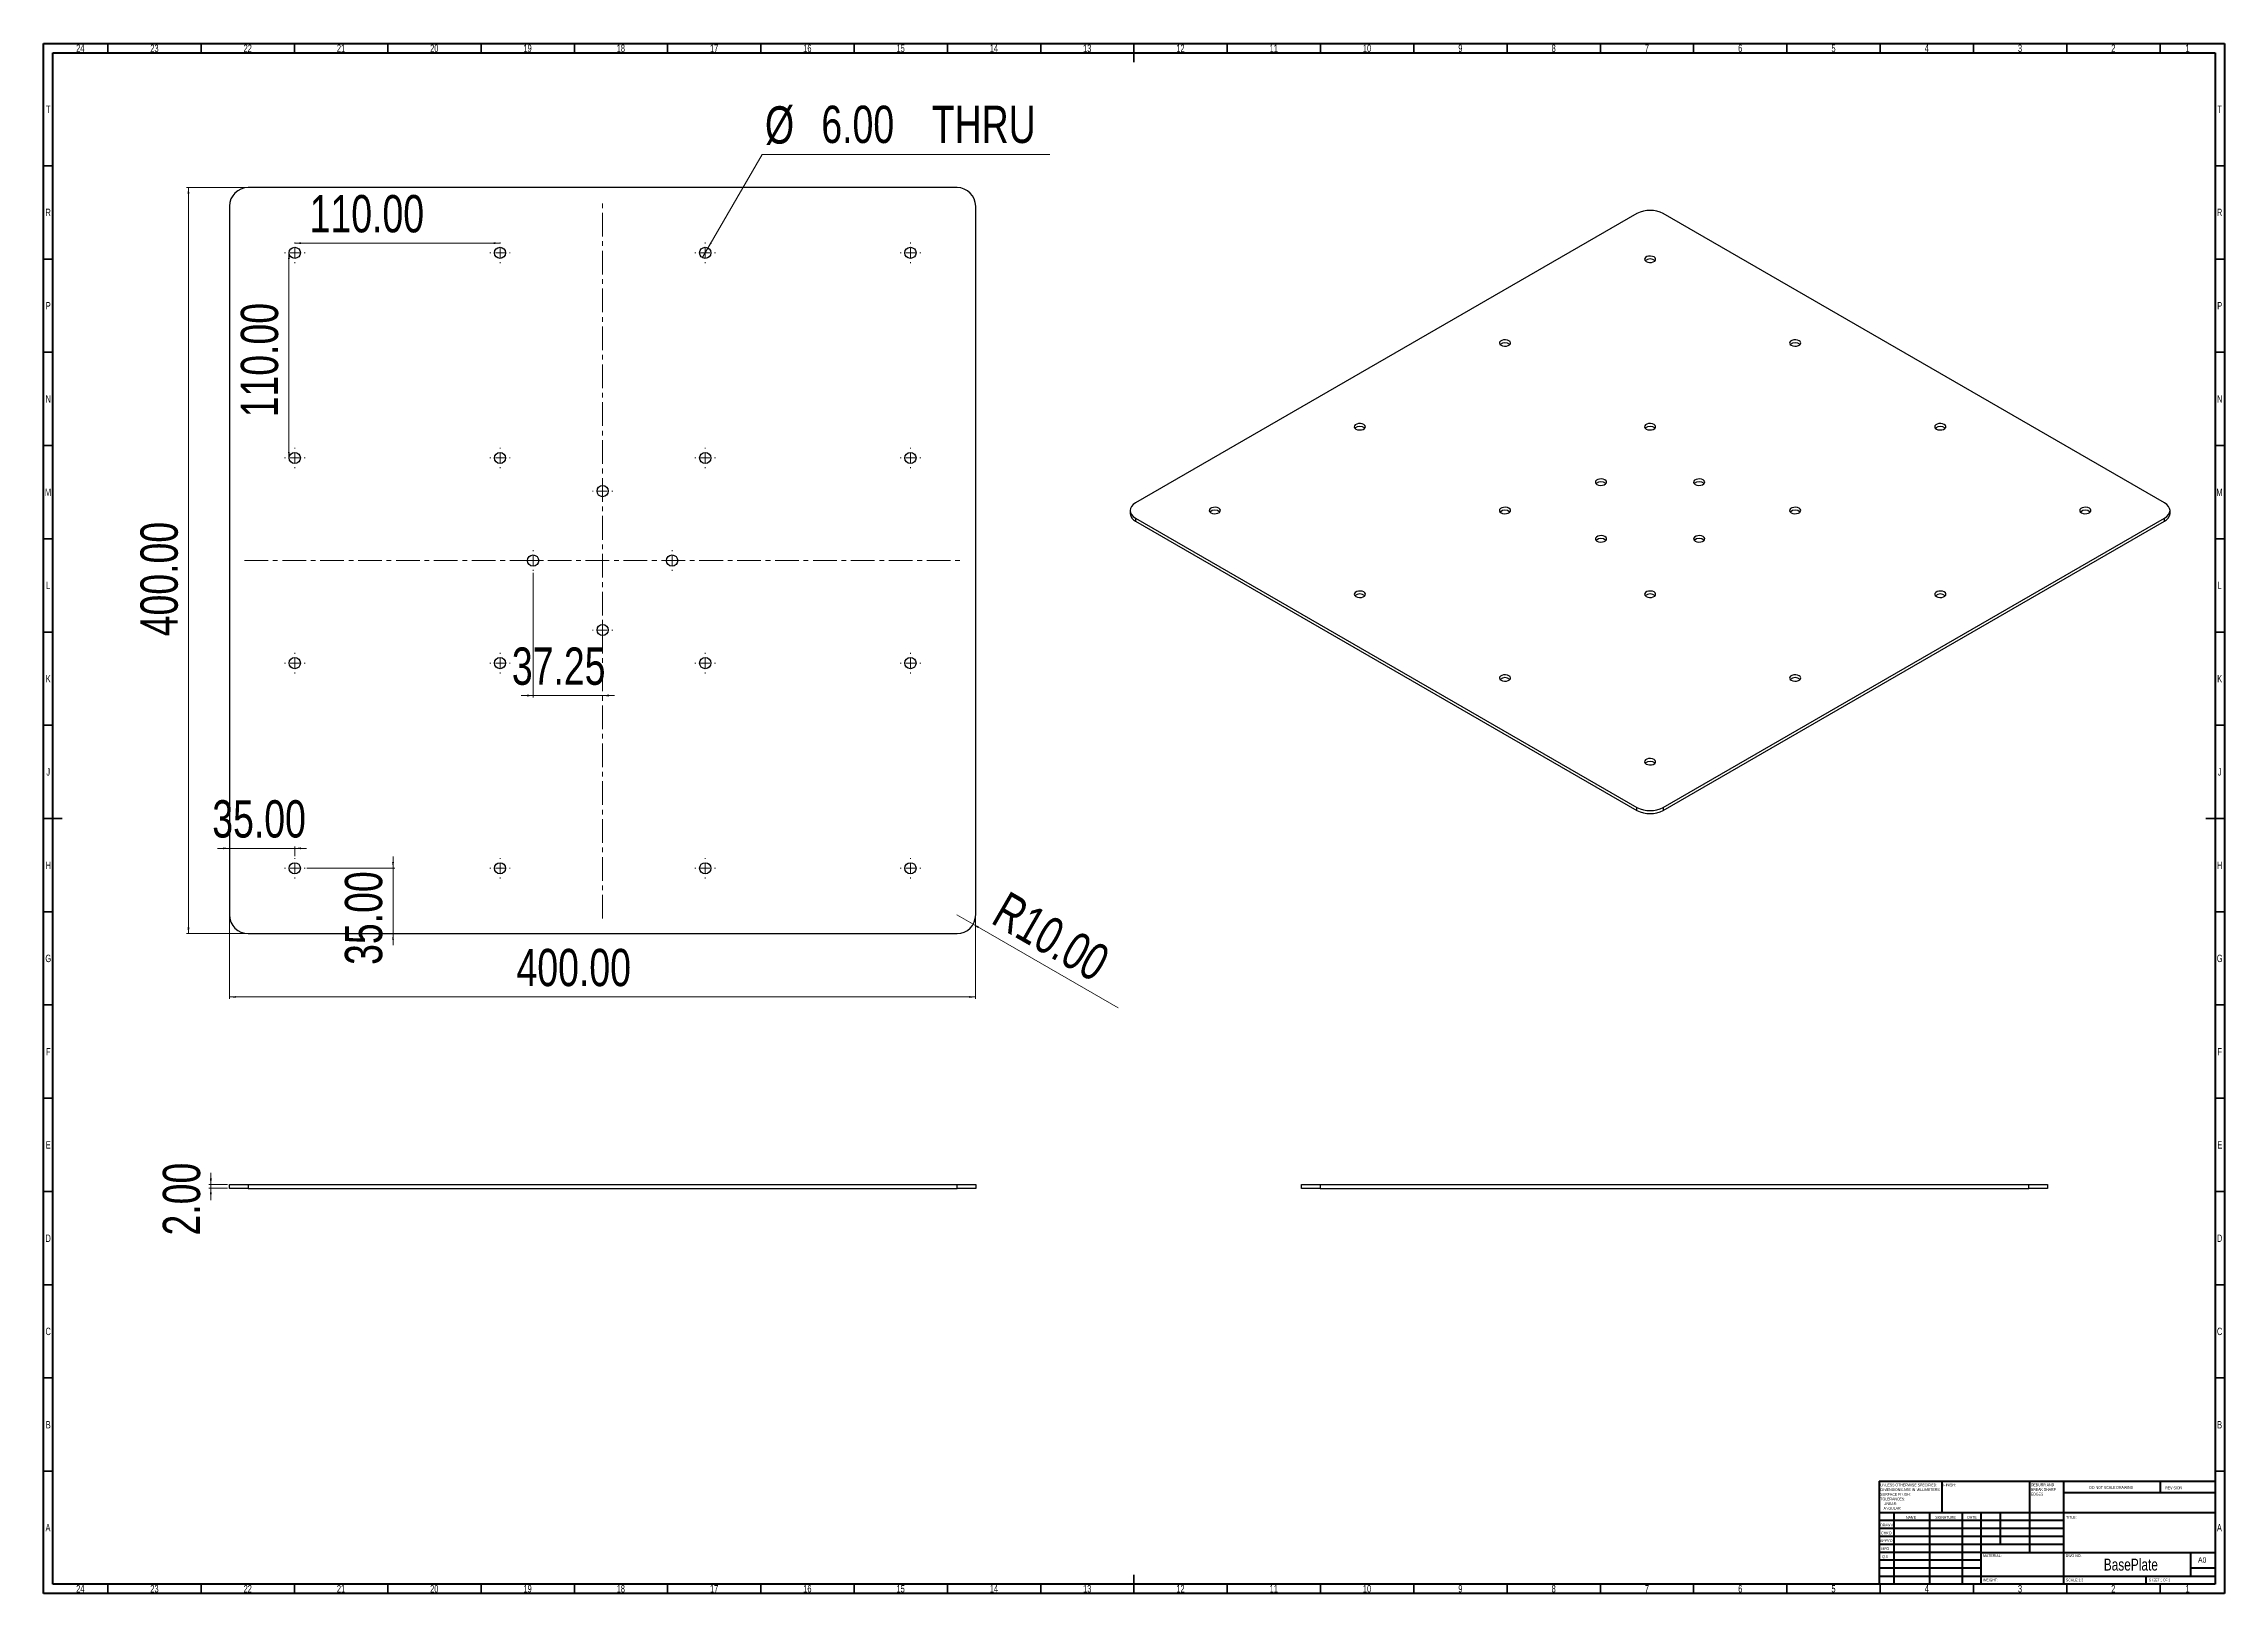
# Model space of a CAD drawing. Header units: millimetres. Extents: x 15 to 1184, y 5 to 836.
import ezdxf

# ---------------------------------------------------------------- set-up
doc = ezdxf.new("R2010")
doc.units = ezdxf.units.MM
doc.linetypes.add('CENTERX2', pattern=[20.32, 12.7, -2.54, 2.54, -2.54])
doc.styles.add('SLDTEXTSTYLE0', font='TXT', dxfattribs={"width": 0.75})
doc.styles.add('SLDTEXTSTYLE1', font='TXT', dxfattribs={"width": 0.686449})
doc.styles.add('SLDTEXTSTYLE2', font='TXT', dxfattribs={"width": 0.6875})
doc.dimstyles.new('SLDDIMSTYLE0', dxfattribs={"dimtxt": 20, "dimasz": 3.302, "dimexe": 0, "dimexo": 0.0625, "dimgap": 5, "dimtad": 1, "dimrnd": 1e-09, "dimzin": 4, "dimdsep": 46, "dimtxsty": 'SLDTEXTSTYLE0', "dimsah": 1, "dimcen": 0.09, "dimadec": 0, "dimazin": 1, "dimtfac": 1, "dimtmove": 0, "dimatfit": 0, "dimfxl": 0, "dimfrac": 2, "dimtolj": 1, "dimtzin": 12, "dimarcsym": 0})
doc.dimstyles.new('SLDDIMSTYLE1', dxfattribs={"dimtxt": 20, "dimasz": 3.302, "dimexe": 0, "dimexo": 0.0625, "dimgap": 5, "dimtad": 1, "dimrnd": 1e-09, "dimzin": 4, "dimdsep": 46, "dimtxsty": 'SLDTEXTSTYLE0', "dimsah": 1, "dimcen": 0.09, "dimadec": 0, "dimazin": 1, "dimtfac": 1, "dimtofl": 0, "dimtmove": 0, "dimatfit": 3, "dimfxl": 0, "dimfrac": 2, "dimtolj": 1, "dimtzin": 12, "dimarcsym": 0})
doc.dimstyles.new('SLDDIMSTYLE2', dxfattribs={"dimtxt": 20, "dimasz": 3.302, "dimexe": 0, "dimexo": 0.0625, "dimgap": 5, "dimtad": 1, "dimrnd": 1e-09, "dimzin": 4, "dimdsep": 46, "dimtxsty": 'SLDTEXTSTYLE0', "dimsah": 1, "dimcen": 0, "dimadec": 0, "dimazin": 1, "dimtfac": 1, "dimtofl": 0, "dimtmove": 0, "dimatfit": 3, "dimfxl": 0, "dimfrac": 2, "dimtolj": 1, "dimtzin": 12, "dimarcsym": 0})
doc.dimstyles.new('SLDDIMSTYLE3', dxfattribs={"dimtxt": 20, "dimasz": 3.302, "dimexe": 0, "dimexo": 0.0625, "dimgap": 5, "dimtad": 0, "dimtih": 1, "dimtoh": 1, "dimrnd": 1e-09, "dimzin": 4, "dimdsep": 46, "dimtxsty": 'SLDTEXTSTYLE0', "dimblk1": 'NONE', "dimsah": 1, "dimcen": 0, "dimadec": 0, "dimazin": 1, "dimtfac": 1, "dimtmove": 0, "dimatfit": 3, "dimldrblk": 'NONE', "dimfxl": 0, "dimfrac": 2, "dimtolj": 1, "dimtzin": 12, "dimarcsym": 0})
doc.dimstyles.new('SLDDIMSTYLE4', dxfattribs={"dimtxt": 20, "dimasz": 3.302, "dimexe": 0, "dimexo": 0.0625, "dimgap": 5, "dimtad": 1, "dimrnd": 1e-09, "dimzin": 12, "dimdsep": 46, "dimtxsty": 'SLDTEXTSTYLE0', "dimsah": 1, "dimcen": 0.09, "dimadec": 0, "dimazin": 3, "dimtfac": 1, "dimtmove": 0, "dimatfit": 0, "dimfxl": 0, "dimfrac": 2, "dimtolj": 1, "dimtzin": 12, "dimarcsym": 0})

# ---------------------------------------------------------------- blocks, each defined once
blk = doc.blocks.new('SW_NOTE_0')
at = {"color": 0, "linetype": 'Continuous', "lineweight": 0, "char_height": 1.5, "attachment_point": 1, "style": 'SLDTEXTSTYLE0'}
for s, insert in [('UNLESS OTHERWISE SPECIFIED:', (0, 1.9)), ('TOLERANCES:', (0, -5.6)), ('DIMENSIONS ARE IN MILLIMETERS', (0, -0.6)), ('SURFACE FINISH:', (0, -3.1)), ('ANGULAR:', (1.7, -10.6)), ('LINEAR:', (1.7, -8.1))]:
    blk.add_mtext(s, dxfattribs=dict(at, insert=insert))
blk = doc.blocks.new('SW_NOTE_0_1')
at = {"color": 0, "linetype": 'Continuous', "lineweight": 0, "char_height": 1.5, "attachment_point": 1, "style": 'SLDTEXTSTYLE0'}
for s, insert in [('DEBURR AND', (0, 1.9)), ('BREAK SHARP', (0, -0.6)), ('EDGES', (0, -3.1))]:
    blk.add_mtext(s, dxfattribs=dict(at, insert=insert))
blk = doc.blocks.new('_D')
at = {"color": 7, "linetype": 'Continuous', "lineweight": 0}
for p, q in [((113.6, 224.2), (103.6, 224.2)), ((113.6, 222.2), (103.6, 222.2)), ((104.6, 224.2), (104.6, 230.5)), ((104.6, 224.2), (104.6, 222.2)), ((104.6, 222.2), (104.6, 215.8))]:
    blk.add_line(p, q, dxfattribs=at)
at = {"color": 7, "linetype": 'Continuous', "lineweight": 18}
for points in [[(104.6, 224.2), (105.2, 227.5), (104.1, 227.5)], [(104.6, 222.2), (104.1, 218.9), (105.2, 218.9)]]:
    blk.add_solid(points, dxfattribs=at)
at = {"color": 7, "linetype": 'Continuous', "lineweight": 18, "insert": (78.9, 196.9), "char_height": 20, "attachment_point": 1, "rotation": 90, "style": 'SLDTEXTSTYLE0'}
blk.add_mtext('2.00', dxfattribs=at)
blk = doc.blocks.new('_D_1')
at = {"color": 7, "linetype": 'Continuous', "lineweight": 0}
for p, q in [((114.6, 367.8), (114.6, 323.8)), ((514.6, 367.8), (514.6, 323.8)), ((114.6, 324.8), (514.6, 324.8))]:
    blk.add_line(p, q, dxfattribs=at)
at = {"color": 7, "linetype": 'Continuous', "lineweight": 18}
for points in [[(114.6, 324.8), (118, 324.3), (118, 325.3)], [(514.6, 324.8), (511.3, 325.3), (511.3, 324.3)]]:
    blk.add_solid(points, dxfattribs=at)
at = {"color": 7, "linetype": 'Continuous', "lineweight": 18, "insert": (268.5, 350.6), "char_height": 20, "attachment_point": 1, "style": 'SLDTEXTSTYLE0'}
blk.add_mtext('400.00', dxfattribs=at)
blk = doc.blocks.new('_D_2')
at = {"color": 7, "linetype": 'Continuous', "lineweight": 0}
for p, q in [((123.6, 758.8), (91.6, 758.8)), ((92.6, 758.8), (92.6, 358.8)), ((123.6, 358.8), (91.6, 358.8))]:
    blk.add_line(p, q, dxfattribs=at)
at = {"color": 7, "linetype": 'Continuous', "lineweight": 18}
for points in [[(92.6, 758.8), (92.1, 755.5), (93.2, 755.5)], [(92.6, 358.8), (93.2, 362.1), (92.1, 362.1)]]:
    blk.add_solid(points, dxfattribs=at)
at = {"color": 7, "linetype": 'Continuous', "lineweight": 18, "insert": (66.9, 518.2), "char_height": 20, "attachment_point": 1, "rotation": 90, "style": 'SLDTEXTSTYLE0'}
blk.add_mtext('400.00', dxfattribs=at)
blk = doc.blocks.new('_D_3')
at = {"color": 7, "linetype": 'Continuous', "lineweight": 0}
for q in [(504.6, 368.8), (591.1, 318.9)]:
    blk.add_line((513.3, 363.8), q, dxfattribs=at)
at = {"color": 7, "linetype": 'Continuous', "lineweight": 18}
blk.add_solid([(513.3, 363.8), (515.9, 361.7), (516.4, 362.6)], dxfattribs=at)
at = {"color": 7, "linetype": 'Continuous', "lineweight": 18, "insert": (532.1, 382.1), "char_height": 20, "attachment_point": 1, "rotation": 330, "style": 'SLDTEXTSTYLE0'}
blk.add_mtext('R10.00', dxfattribs=at)
blk = doc.blocks.new('_D_4')
at = {"color": 7, "linetype": 'Continuous', "lineweight": 0}
for p, q in [((114.6, 404.5), (108.3, 404.5)), ((149.6, 404.5), (114.6, 404.5)), ((149.6, 400.3), (149.6, 405.5)), ((149.6, 404.5), (156, 404.5))]:
    blk.add_line(p, q, dxfattribs=at)
at = {"color": 7, "linetype": 'Continuous', "lineweight": 18}
for points in [[(114.6, 404.5), (111.3, 405), (111.3, 404)], [(149.6, 404.5), (153, 404), (153, 405)]]:
    blk.add_solid(points, dxfattribs=at)
at = {"color": 7, "linetype": 'Continuous', "lineweight": 18, "insert": (105.4, 430.3), "char_height": 20, "attachment_point": 1, "style": 'SLDTEXTSTYLE0'}
blk.add_mtext('35.00', dxfattribs=at)
blk = doc.blocks.new('_D_5')
at = {"color": 7, "linetype": 'Continuous', "lineweight": 0}
for p, q in [((202.3, 393.8), (202.3, 400.2)), ((156.1, 393.8), (203.3, 393.8)), ((202.3, 393.8), (202.3, 358.8)), ((202.3, 358.8), (202.3, 352.5))]:
    blk.add_line(p, q, dxfattribs=at)
at = {"color": 7, "linetype": 'Continuous', "lineweight": 18}
for points in [[(202.3, 393.8), (202.8, 397.1), (201.8, 397.1)], [(202.3, 358.8), (201.8, 355.5), (202.8, 355.5)]]:
    blk.add_solid(points, dxfattribs=at)
at = {"color": 7, "linetype": 'Continuous', "lineweight": 18, "insert": (176.5, 342), "char_height": 20, "attachment_point": 1, "rotation": 90, "style": 'SLDTEXTSTYLE0'}
blk.add_mtext('35.00', dxfattribs=at)
blk = doc.blocks.new('_D_6')
at = {"color": 7, "linetype": 'Continuous', "lineweight": 0}
blk.add_line((149.6, 729), (259.6, 729), dxfattribs=at)
at = {"color": 7, "linetype": 'Continuous', "lineweight": 18}
for points in [[(149.6, 729), (153, 728.5), (153, 729.5)], [(259.6, 729), (256.3, 729.5), (256.3, 728.5)]]:
    blk.add_solid(points, dxfattribs=at)
at = {"color": 7, "linetype": 'Continuous', "lineweight": 18, "insert": (157.6, 754.8), "char_height": 20, "attachment_point": 1, "style": 'SLDTEXTSTYLE0'}
blk.add_mtext('110.00', dxfattribs=at)
blk = doc.blocks.new('_D_7')
at = {"color": 7, "linetype": 'Continuous', "lineweight": 0}
for p, q in [((371.1, 726.4), (400.1, 776.6)), ((400.1, 776.6), (554.3, 776.6)), ((368.1, 721.2), (371.1, 726.4))]:
    blk.add_line(p, q, dxfattribs=at)
at = {"color": 7, "linetype": 'Continuous', "lineweight": 18}
blk.add_solid([(371.1, 726.4), (373.2, 729), (372.4, 729.5)], dxfattribs=at)
at = {"color": 7, "linetype": 'Continuous', "lineweight": 18, "char_height": 20, "attachment_point": 1, "style": 'SLDTEXTSTYLE0'}
for s, insert in [('%%c', (401.7, 802.4)), ('6.00', (431.9, 802.7)), ('THRU', (491.1, 802.7))]:
    blk.add_mtext(s, dxfattribs=dict(at, insert=insert))
blk = doc.blocks.new('_None')
blk = doc.blocks.new('_D_8')
at = {"color": 7, "linetype": 'Continuous', "lineweight": 0}
for p, q in [((277.4, 552.3), (277.4, 485.4)), ((277.4, 486.4), (271, 486.4)), ((277.4, 486.4), (314.6, 486.4)), ((314.6, 486.4), (321, 486.4))]:
    blk.add_line(p, q, dxfattribs=at)
at = {"color": 7, "linetype": 'Continuous', "lineweight": 18}
for points in [[(277.4, 486.4), (274.1, 487), (274.1, 485.9)], [(314.6, 486.4), (318, 485.9), (318, 487)]]:
    blk.add_solid(points, dxfattribs=at)
at = {"color": 7, "linetype": 'Continuous', "lineweight": 18, "insert": (266, 512.2), "char_height": 20, "attachment_point": 1, "style": 'SLDTEXTSTYLE0'}
blk.add_mtext('37.25', dxfattribs=at)
blk = doc.blocks.new('_D_9')
at = {"color": 7, "linetype": 'Continuous', "lineweight": 0}
blk.add_line((146.5, 723.8), (146.5, 613.8), dxfattribs=at)
at = {"color": 7, "linetype": 'Continuous', "lineweight": 18}
for points in [[(146.5, 723.8), (146, 720.5), (147, 720.5)], [(146.5, 613.8), (147, 617.1), (146, 617.1)]]:
    blk.add_solid(points, dxfattribs=at)
at = {"color": 7, "linetype": 'Continuous', "lineweight": 18, "insert": (120.7, 635.6), "char_height": 20, "attachment_point": 1, "rotation": 90, "style": 'SLDTEXTSTYLE0'}
blk.add_mtext('110.00', dxfattribs=at)
blk = doc.blocks.new('SW_CENTERMARKSYMBOL_0')
at = {"color": 0, "linetype": 'Continuous', "lineweight": 18}
for p, q in [((-5, 0), (-5.5, 0)), ((0, 0), (-2.5, 0)), ((0, 5), (0, 5.5)), ((0, 0), (0, 2.5)), ((0, 0), (0, -2.5)), ((0, 0), (2.5, 0)), ((5, 0), (5.5, 0)), ((0, -5), (0, -5.5))]:
    blk.add_line(p, q, dxfattribs=at)
blk = doc.blocks.new('SW_CENTERMARKSYMBOL_1')
at = {"color": 0, "linetype": 'Continuous', "lineweight": 18}
for p, q in [((-5, 0), (-5.5, 0)), ((0, 0), (-2.5, 0)), ((0, 5), (0, 5.5)), ((0, 0), (0, 2.5)), ((0, 0), (0, -2.5)), ((0, 0), (2.5, 0)), ((5, 0), (5.5, 0)), ((0, -5), (0, -5.5))]:
    blk.add_line(p, q, dxfattribs=at)
blk = doc.blocks.new('SW_CENTERMARKSYMBOL_2')
at = {"color": 0, "linetype": 'Continuous', "lineweight": 18}
for p, q in [((-5, 0), (-5.5, 0)), ((0, 0), (-2.5, 0)), ((0, 5), (0, 5.5)), ((0, 0), (0, 2.5)), ((0, 0), (0, -2.5)), ((0, 0), (2.5, 0)), ((5, 0), (5.5, 0)), ((0, -5), (0, -5.5))]:
    blk.add_line(p, q, dxfattribs=at)
blk = doc.blocks.new('SW_CENTERMARKSYMBOL_3')
at = {"color": 0, "linetype": 'Continuous', "lineweight": 18}
for p, q in [((-5, 0), (-5.5, 0)), ((0, 0), (-2.5, 0)), ((0, 5), (0, 5.5)), ((0, 0), (0, 2.5)), ((0, 0), (0, -2.5)), ((0, 0), (2.5, 0)), ((5, 0), (5.5, 0)), ((0, -5), (0, -5.5))]:
    blk.add_line(p, q, dxfattribs=at)
blk = doc.blocks.new('SW_CENTERMARKSYMBOL_4')
at = {"color": 0, "linetype": 'Continuous', "lineweight": 18}
for p, q in [((-5, 0), (-5.5, 0)), ((0, 0), (-2.5, 0)), ((0, 5), (0, 5.5)), ((0, 0), (0, 2.5)), ((0, 0), (0, -2.5)), ((0, 0), (2.5, 0)), ((5, 0), (5.5, 0)), ((0, -5), (0, -5.5))]:
    blk.add_line(p, q, dxfattribs=at)
blk = doc.blocks.new('SW_CENTERMARKSYMBOL_5')
at = {"color": 0, "linetype": 'Continuous', "lineweight": 18}
for p, q in [((-5, 0), (-5.5, 0)), ((0, 0), (-2.5, 0)), ((0, 5), (0, 5.5)), ((0, 0), (0, 2.5)), ((0, 0), (0, -2.5)), ((0, 0), (2.5, 0)), ((5, 0), (5.5, 0)), ((0, -5), (0, -5.5))]:
    blk.add_line(p, q, dxfattribs=at)
blk = doc.blocks.new('SW_CENTERMARKSYMBOL_6')
at = {"color": 0, "linetype": 'Continuous', "lineweight": 18}
for p, q in [((-5, 0), (-5.5, 0)), ((0, 0), (-2.5, 0)), ((0, 5), (0, 5.5)), ((0, 0), (0, 2.5)), ((0, 0), (0, -2.5)), ((0, 0), (2.5, 0)), ((5, 0), (5.5, 0)), ((0, -5), (0, -5.5))]:
    blk.add_line(p, q, dxfattribs=at)
blk = doc.blocks.new('SW_CENTERMARKSYMBOL_7')
at = {"color": 0, "linetype": 'Continuous', "lineweight": 18}
for p, q in [((-5, 0), (-5.5, 0)), ((0, 0), (-2.5, 0)), ((0, 5), (0, 5.5)), ((0, 0), (0, 2.5)), ((0, 0), (0, -2.5)), ((0, 0), (2.5, 0)), ((5, 0), (5.5, 0)), ((0, -5), (0, -5.5))]:
    blk.add_line(p, q, dxfattribs=at)
blk = doc.blocks.new('SW_CENTERMARKSYMBOL_8')
at = {"color": 0, "linetype": 'Continuous', "lineweight": 18}
for p, q in [((-5, 0), (-5.5, 0)), ((0, 0), (-2.5, 0)), ((0, 5), (0, 5.5)), ((0, 0), (0, 2.5)), ((0, 0), (0, -2.5)), ((0, 0), (2.5, 0)), ((5, 0), (5.5, 0)), ((0, -5), (0, -5.5))]:
    blk.add_line(p, q, dxfattribs=at)
blk = doc.blocks.new('SW_CENTERMARKSYMBOL_9')
at = {"color": 0, "linetype": 'Continuous', "lineweight": 18}
for p, q in [((-5, 0), (-5.5, 0)), ((0, 0), (-2.5, 0)), ((0, 5), (0, 5.5)), ((0, 0), (0, 2.5)), ((0, 0), (0, -2.5)), ((0, 0), (2.5, 0)), ((5, 0), (5.5, 0)), ((0, -5), (0, -5.5))]:
    blk.add_line(p, q, dxfattribs=at)
blk = doc.blocks.new('SW_CENTERMARKSYMBOL_10')
at = {"color": 0, "linetype": 'Continuous', "lineweight": 18}
for p, q in [((-5, 0), (-5.5, 0)), ((0, 0), (-2.5, 0)), ((0, 5), (0, 5.5)), ((0, 0), (0, 2.5)), ((0, 0), (0, -2.5)), ((0, 0), (2.5, 0)), ((5, 0), (5.5, 0)), ((0, -5), (0, -5.5))]:
    blk.add_line(p, q, dxfattribs=at)
blk = doc.blocks.new('SW_CENTERMARKSYMBOL_11')
at = {"color": 0, "linetype": 'Continuous', "lineweight": 18}
for p, q in [((-5, 0), (-5.5, 0)), ((0, 0), (-2.5, 0)), ((0, 5), (0, 5.5)), ((0, 0), (0, 2.5)), ((0, 0), (0, -2.5)), ((0, 0), (2.5, 0)), ((5, 0), (5.5, 0)), ((0, -5), (0, -5.5))]:
    blk.add_line(p, q, dxfattribs=at)
blk = doc.blocks.new('SW_CENTERMARKSYMBOL_12')
at = {"color": 0, "linetype": 'Continuous', "lineweight": 18}
for p, q in [((-5, 0), (-5.5, 0)), ((0, 0), (-2.5, 0)), ((0, 5), (0, 5.5)), ((0, 0), (0, 2.5)), ((0, 0), (0, -2.5)), ((0, 0), (2.5, 0)), ((5, 0), (5.5, 0)), ((0, -5), (0, -5.5))]:
    blk.add_line(p, q, dxfattribs=at)
blk = doc.blocks.new('SW_CENTERMARKSYMBOL_13')
at = {"color": 0, "linetype": 'Continuous', "lineweight": 18}
for p, q in [((-5, 0), (-5.5, 0)), ((0, 0), (-2.5, 0)), ((0, 5), (0, 5.5)), ((0, 0), (0, 2.5)), ((0, 0), (0, -2.5)), ((0, 0), (2.5, 0)), ((5, 0), (5.5, 0)), ((0, -5), (0, -5.5))]:
    blk.add_line(p, q, dxfattribs=at)
blk = doc.blocks.new('SW_CENTERMARKSYMBOL_14')
at = {"color": 0, "linetype": 'Continuous', "lineweight": 18}
for p, q in [((-5, 0), (-5.5, 0)), ((0, 0), (-2.5, 0)), ((0, 5), (0, 5.5)), ((0, 0), (0, 2.5)), ((0, 0), (0, -2.5)), ((0, 0), (2.5, 0)), ((5, 0), (5.5, 0)), ((0, -5), (0, -5.5))]:
    blk.add_line(p, q, dxfattribs=at)
blk = doc.blocks.new('SW_CENTERMARKSYMBOL_15')
at = {"color": 0, "linetype": 'Continuous', "lineweight": 18}
for p, q in [((-5, 0), (-5.5, 0)), ((0, 0), (-2.5, 0)), ((0, 5), (0, 5.5)), ((0, 0), (0, 2.5)), ((0, 0), (0, -2.5)), ((0, 0), (2.5, 0)), ((5, 0), (5.5, 0)), ((0, -5), (0, -5.5))]:
    blk.add_line(p, q, dxfattribs=at)
blk = doc.blocks.new('SW_CENTERMARKSYMBOL_16')
at = {"color": 0, "linetype": 'Continuous', "lineweight": 18}
for p, q in [((-5, 0), (-5.5, 0)), ((0, 0), (-2.5, 0)), ((0, 5), (0, 5.5)), ((0, 0), (0, 2.5)), ((0, 0), (0, -2.5)), ((0, 0), (2.5, 0)), ((5, 0), (5.5, 0)), ((0, -5), (0, -5.5))]:
    blk.add_line(p, q, dxfattribs=at)
blk = doc.blocks.new('SW_CENTERMARKSYMBOL_17')
at = {"color": 0, "linetype": 'Continuous', "lineweight": 18}
for p, q in [((-5, 0), (-5.5, 0)), ((0, 0), (-2.5, 0)), ((0, 5), (0, 5.5)), ((0, 0), (0, 2.5)), ((0, 0), (0, -2.5)), ((0, 0), (2.5, 0)), ((5, 0), (5.5, 0)), ((0, -5), (0, -5.5))]:
    blk.add_line(p, q, dxfattribs=at)
blk = doc.blocks.new('SW_CENTERMARKSYMBOL_18')
at = {"color": 0, "linetype": 'Continuous', "lineweight": 18}
for p, q in [((-5, 0), (-5.5, 0)), ((0, 0), (-2.5, 0)), ((0, 5), (0, 5.5)), ((0, 0), (0, 2.5)), ((0, 0), (0, -2.5)), ((0, 0), (2.5, 0)), ((5, 0), (5.5, 0)), ((0, -5), (0, -5.5))]:
    blk.add_line(p, q, dxfattribs=at)
blk = doc.blocks.new('SW_CENTERMARKSYMBOL_19')
at = {"color": 0, "linetype": 'Continuous', "lineweight": 18}
for p, q in [((-5, 0), (-5.5, 0)), ((0, 0), (-2.5, 0)), ((0, 5), (0, 5.5)), ((0, 0), (0, 2.5)), ((0, 0), (0, -2.5)), ((0, 0), (2.5, 0)), ((5, 0), (5.5, 0)), ((0, -5), (0, -5.5))]:
    blk.add_line(p, q, dxfattribs=at)

msp = doc.modelspace()

# ---------------------------------------------------------------- linework, layer by layer
at = {"color": 7, "linetype": 'Continuous', "lineweight": 70}
for p, q in [((15, 5), (15, 836)), ((15, 836), (1184, 836)), ((20, 10), (20, 831)), ((20, 831), (1179, 831)), ((1179, 831), (1179, 10)), ((1184, 836), (1184, 5)), ((1184, 5), (15, 5)), ((1179, 10), (20, 10))]:
    msp.add_line(p, q, dxfattribs=at)
at = {"color": 7, "linetype": 'Continuous', "lineweight": 35}
for p, q in [((49.5, 831), (49.5, 836)), ((99.5, 831), (99.5, 836)), ((149.5, 831), (149.5, 836)), ((199.5, 831), (199.5, 836)), ((249.5, 831), (249.5, 836)), ((299.5, 831), (299.5, 836)), ((349.5, 831), (349.5, 836)), ((399.5, 831), (399.5, 836)), ((449.5, 831), (449.5, 836)), ((499.5, 831), (499.5, 836)), ((549.5, 831), (549.5, 836)), ((599.5, 836), (599.5, 826)), ((599.5, 831), (599.5, 836)), ((649.5, 831), (649.5, 836)), ((699.5, 831), (699.5, 836)), ((749.5, 831), (749.5, 836)), ((799.5, 831), (799.5, 836)), ((849.5, 831), (849.5, 836)), ((899.5, 831), (899.5, 836)), ((949.5, 831), (949.5, 836)), ((999.5, 831), (999.5, 836)), ((1049.5, 831), (1049.5, 836)), ((1099.5, 831), (1099.5, 836)), ((1149.5, 831), (1149.5, 836)), ((20, 770.5), (15, 770.5)), ((1179, 770.5), (1184, 770.5)), ((20, 720.5), (15, 720.5)), ((1179, 720.5), (1184, 720.5)), ((20, 670.5), (15, 670.5)), ((1179, 670.5), (1184, 670.5)), ((20, 620.5), (15, 620.5)), ((1179, 620.5), (1184, 620.5)), ((20, 570.5), (15, 570.5)), ((1179, 570.5), (1184, 570.5)), ((20, 520.5), (15, 520.5)), ((1179, 520.5), (1184, 520.5)), ((20, 470.5), (15, 470.5)), ((1179, 470.5), (1184, 470.5)), ((15, 420.5), (25, 420.5)), ((20, 420.5), (15, 420.5)), ((1184, 420.5), (1174, 420.5)), ((1179, 420.5), (1184, 420.5)), ((20, 370.5), (15, 370.5)), ((1179, 370.5), (1184, 370.5)), ((20, 320.5), (15, 320.5)), ((1179, 320.5), (1184, 320.5)), ((20, 270.5), (15, 270.5)), ((1179, 270.5), (1184, 270.5)), ((20, 220.5), (15, 220.5)), ((1179, 220.5), (1184, 220.5)), ((20, 170.5), (15, 170.5)), ((1179, 170.5), (1184, 170.5)), ((20, 120.5), (15, 120.5)), ((1179, 120.5), (1184, 120.5)), ((20, 70.5), (15, 70.5)), ((1179, 70.5), (1184, 70.5)), ((599.5, 5), (599.5, 15)), ((49.5, 10), (49.5, 5)), ((99.5, 10), (99.5, 5)), ((149.5, 10), (149.5, 5)), ((199.5, 10), (199.5, 5)), ((249.5, 10), (249.5, 5)), ((299.5, 10), (299.5, 5)), ((349.5, 10), (349.5, 5)), ((399.5, 10), (399.5, 5)), ((449.5, 10), (449.5, 5)), ((499.5, 10), (499.5, 5)), ((549.5, 10), (549.5, 5)), ((599.5, 10), (599.5, 5)), ((649.5, 10), (649.5, 5)), ((699.5, 10), (699.5, 5)), ((749.5, 10), (749.5, 5)), ((799.5, 10), (799.5, 5)), ((849.5, 10), (849.5, 5)), ((899.5, 10), (899.5, 5)), ((949.5, 10), (949.5, 5)), ((999.5, 10), (999.5, 5)), ((1049.5, 10), (1049.5, 5)), ((1099.5, 10), (1099.5, 5)), ((1149.5, 10), (1149.5, 5))]:
    msp.add_line(p, q, dxfattribs=at)
at = {"color": 7, "linetype": 'Continuous', "lineweight": 25}
for p, q in [((114.649, 748.807), (114.649, 368.807)), ((504.649, 758.807), (124.649, 758.807)), ((514.649, 368.807), (514.649, 748.807)), ((869.079, 744.851), (600.378, 589.734)), ((1151.921, 589.734), (883.221, 744.851)), ((597.449, 585.652), (597.449, 584.019)), ((1154.85, 584.019), (1154.85, 585.652)), ((600.378, 581.57), (869.079, 426.452)), ((600.378, 581.57), (600.378, 579.937)), ((600.378, 579.937), (869.079, 424.819)), ((883.221, 426.452), (1151.921, 581.57)), ((883.221, 424.819), (1151.921, 579.937)), ((1151.921, 579.937), (1151.921, 581.57)), ((869.079, 424.819), (869.079, 426.452)), ((883.221, 426.452), (883.221, 424.819)), ((124.649, 358.807), (504.649, 358.807)), ((114.649, 222.165), (114.649, 224.165)), ((114.649, 224.165), (124.649, 224.165)), ((124.649, 222.165), (114.649, 222.165)), ((124.649, 224.165), (124.649, 222.165)), ((124.649, 224.165), (504.649, 224.165)), ((124.649, 222.165), (504.649, 222.165)), ((504.649, 222.165), (504.649, 224.165)), ((504.649, 224.165), (514.649, 224.165)), ((514.649, 222.165), (504.649, 222.165)), ((514.649, 224.165), (514.649, 222.165)), ((689.237, 222.165), (689.237, 224.165)), ((689.237, 224.165), (699.237, 224.165)), ((699.237, 222.165), (689.237, 222.165)), ((699.237, 224.165), (699.237, 222.165)), ((699.237, 224.165), (1079.237, 224.165)), ((699.237, 222.165), (1079.237, 222.165)), ((1079.237, 222.165), (1079.237, 224.165)), ((1079.237, 224.165), (1089.237, 224.165)), ((1089.237, 222.165), (1079.237, 222.165)), ((1089.237, 224.165), (1089.237, 222.165))]:
    msp.add_line(p, q, dxfattribs=at)
at = {"color": 7, "linetype": 'CENTERX2', "lineweight": 18}
for p, q in [((314.649, 366.807), (314.649, 750.807)), ((122.649, 558.807), (506.649, 558.807))]:
    msp.add_line(p, q, dxfattribs=at)
at = {"color": 7, "linetype": 'Continuous', "lineweight": 50}
for p, q in [((999, 65.25), (1179, 65.25)), ((999, 65.25), (999, 10)), ((1032.8, 48.25), (1032.8, 65.25)), ((1079.6, 65.25), (1079.6, 27)), ((1097.8, 65.25), (1097.8, 10)), ((1179, 58.875), (1097.8, 58.875)), ((1149.8, 58.875), (1149.8, 65.25)), ((1179, 48.25), (999, 48.25)), ((1006.8, 48.25), (1006.8, 10)), ((1025.991, 48.25), (1025.991, 10)), ((1043.399, 48.25), (1043.399, 10)), ((1053.6, 10), (1053.6, 48.25)), ((1064, 31.25), (1064, 48.25)), ((1097.8, 44), (999, 44)), ((1097.8, 39.75), (999, 39.75)), ((1097.8, 35.5), (999, 35.5)), ((1097.8, 31.25), (999, 31.25)), ((1053.6, 27), (999, 27)), ((1053.6, 27), (1179, 27)), ((1166, 14.25), (1166, 27)), ((1053.6, 22.75), (999, 22.75)), ((1053.6, 18.5), (999, 18.5)), ((999, 14.25), (1179, 14.25)), ((1142, 10), (1142, 14.25)), ((1179, 18.5), (1166, 18.5))]:
    msp.add_line(p, q, dxfattribs=at)
at = {"color": 7, "linetype": 'Continuous', "lineweight": 25, "flags": 128}
for points in [[(874.028, 719.134), (874.882, 718.789), (875.888, 718.634), (876.926, 718.686), (877.87, 718.94), (878.607, 719.366), (879.047, 719.911), (879.138, 720.51), (878.869, 721.091), (878.271, 721.584), (877.418, 721.929), (876.411, 722.084), (875.373, 722.032), (874.429, 721.778), (873.692, 721.352), (873.252, 720.807), (873.161, 720.208), (873.431, 719.627), (874.028, 719.134)], [(796.247, 674.232), (797.1, 673.887), (798.106, 673.731), (799.144, 673.784), (800.089, 674.038), (800.825, 674.463), (801.266, 675.008), (801.357, 675.608), (801.087, 676.189), (800.489, 676.681), (799.636, 677.026), (798.629, 677.182), (797.591, 677.129), (796.647, 676.875), (795.91, 676.45), (795.47, 675.905), (795.379, 675.306), (795.649, 674.725), (796.247, 674.232)], [(951.81, 674.232), (952.664, 673.887), (953.67, 673.731), (954.708, 673.784), (955.652, 674.038), (956.389, 674.463), (956.829, 675.008), (956.92, 675.608), (956.65, 676.189), (956.053, 676.681), (955.199, 677.026), (954.193, 677.182), (953.155, 677.129), (952.211, 676.875), (951.474, 676.45), (951.034, 675.905), (950.943, 675.306), (951.213, 674.725), (951.81, 674.232)], [(718.465, 629.33), (719.318, 628.985), (720.325, 628.829), (721.363, 628.881), (722.307, 629.135), (723.044, 629.561), (723.484, 630.106), (723.575, 630.705), (723.305, 631.286), (722.708, 631.779), (721.854, 632.124), (720.848, 632.279), (719.81, 632.227), (718.865, 631.973), (718.129, 631.548), (717.688, 631.002), (717.598, 630.403), (717.867, 629.822), (718.465, 629.33)], [(874.028, 629.33), (874.882, 628.985), (875.888, 628.829), (876.926, 628.881), (877.87, 629.135), (878.607, 629.561), (879.047, 630.106), (879.138, 630.705), (878.869, 631.286), (878.271, 631.779), (877.418, 632.124), (876.411, 632.279), (875.373, 632.227), (874.429, 631.973), (873.692, 631.548), (873.252, 631.002), (873.161, 630.403), (873.431, 629.822), (874.028, 629.33)], [(1029.592, 629.33), (1030.445, 628.985), (1031.452, 628.829), (1032.49, 628.881), (1033.434, 629.135), (1034.171, 629.561), (1034.611, 630.106), (1034.702, 630.705), (1034.432, 631.286), (1033.835, 631.779), (1032.981, 632.124), (1031.975, 632.279), (1030.937, 632.227), (1029.992, 631.973), (1029.256, 631.548), (1028.815, 631.002), (1028.725, 630.403), (1028.994, 629.822), (1029.592, 629.33)], [(847.689, 599.633), (848.542, 599.288), (849.549, 599.132), (850.586, 599.184), (851.531, 599.439), (852.267, 599.864), (852.708, 600.409), (852.799, 601.008), (852.529, 601.589), (851.931, 602.082), (851.078, 602.427), (850.071, 602.583), (849.034, 602.53), (848.089, 602.276), (847.353, 601.851), (846.912, 601.306), (846.821, 600.706), (847.091, 600.125), (847.689, 599.633)], [(900.368, 599.633), (901.222, 599.288), (902.228, 599.132), (903.266, 599.184), (904.21, 599.439), (904.947, 599.864), (905.387, 600.409), (905.478, 601.008), (905.208, 601.589), (904.611, 602.082), (903.757, 602.427), (902.751, 602.583), (901.713, 602.53), (900.769, 602.276), (900.032, 601.851), (899.592, 601.306), (899.501, 600.706), (899.771, 600.125), (900.368, 599.633)], [(600.378, 589.734), (599.134, 588.859), (598.21, 587.861), (597.641, 586.778), (597.449, 585.652), (597.641, 584.525), (598.21, 583.443), (599.134, 582.444), (600.378, 581.57)], [(640.683, 584.427), (641.537, 584.082), (642.543, 583.926), (643.581, 583.979), (644.525, 584.233), (645.262, 584.658), (645.702, 585.203), (645.793, 585.803), (645.523, 586.384), (644.926, 586.876), (644.072, 587.221), (643.066, 587.377), (642.028, 587.325), (641.084, 587.07), (640.347, 586.645), (639.907, 586.1), (639.816, 585.501), (640.086, 584.92), (640.683, 584.427)], [(796.247, 584.427), (797.1, 584.082), (798.106, 583.926), (799.144, 583.979), (800.089, 584.233), (800.825, 584.658), (801.266, 585.203), (801.357, 585.803), (801.087, 586.384), (800.489, 586.876), (799.636, 587.221), (798.629, 587.377), (797.591, 587.325), (796.647, 587.07), (795.91, 586.645), (795.47, 586.1), (795.379, 585.501), (795.649, 584.92), (796.247, 584.427)], [(951.81, 584.427), (952.664, 584.082), (953.67, 583.926), (954.708, 583.979), (955.652, 584.233), (956.389, 584.658), (956.829, 585.203), (956.92, 585.803), (956.65, 586.384), (956.053, 586.876), (955.199, 587.221), (954.193, 587.377), (953.155, 587.325), (952.211, 587.07), (951.474, 586.645), (951.034, 586.1), (950.943, 585.501), (951.213, 584.92), (951.81, 584.427)], [(1107.374, 584.427), (1108.227, 584.082), (1109.233, 583.926), (1110.271, 583.979), (1111.216, 584.233), (1111.952, 584.658), (1112.393, 585.203), (1112.484, 585.803), (1112.214, 586.384), (1111.616, 586.876), (1110.763, 587.221), (1109.756, 587.377), (1108.718, 587.325), (1107.774, 587.07), (1107.037, 586.645), (1106.597, 586.1), (1106.506, 585.501), (1106.776, 584.92), (1107.374, 584.427)], [(1151.921, 581.57), (1153.165, 582.444), (1154.089, 583.443), (1154.658, 584.525), (1154.85, 585.652), (1154.658, 586.778), (1154.089, 587.861), (1153.165, 588.859), (1151.921, 589.734)], [(847.689, 569.221), (848.542, 568.876), (849.549, 568.721), (850.586, 568.773), (851.531, 569.027), (852.267, 569.453), (852.708, 569.998), (852.799, 570.597), (852.529, 571.178), (851.931, 571.671), (851.078, 572.016), (850.071, 572.171), (849.034, 572.119), (848.089, 571.865), (847.353, 571.439), (846.912, 570.894), (846.821, 570.295), (847.091, 569.714), (847.689, 569.221)], [(900.368, 569.221), (901.222, 568.876), (902.228, 568.721), (903.266, 568.773), (904.21, 569.027), (904.947, 569.453), (905.387, 569.998), (905.478, 570.597), (905.208, 571.178), (904.611, 571.671), (903.757, 572.016), (902.751, 572.171), (901.713, 572.119), (900.769, 571.865), (900.032, 571.439), (899.592, 570.894), (899.501, 570.295), (899.771, 569.714), (900.368, 569.221)], [(718.465, 539.525), (719.318, 539.18), (720.325, 539.024), (721.363, 539.076), (722.307, 539.331), (723.044, 539.756), (723.484, 540.301), (723.575, 540.9), (723.305, 541.481), (722.708, 541.974), (721.854, 542.319), (720.848, 542.475), (719.81, 542.422), (718.865, 542.168), (718.129, 541.743), (717.688, 541.197), (717.598, 540.598), (717.867, 540.017), (718.465, 539.525)], [(874.028, 539.525), (874.882, 539.18), (875.888, 539.024), (876.926, 539.076), (877.87, 539.331), (878.607, 539.756), (879.047, 540.301), (879.138, 540.9), (878.869, 541.481), (878.271, 541.974), (877.418, 542.319), (876.411, 542.475), (875.373, 542.422), (874.429, 542.168), (873.692, 541.743), (873.252, 541.197), (873.161, 540.598), (873.431, 540.017), (874.028, 539.525)], [(1029.592, 539.525), (1030.445, 539.18), (1031.452, 539.024), (1032.49, 539.076), (1033.434, 539.331), (1034.171, 539.756), (1034.611, 540.301), (1034.702, 540.9), (1034.432, 541.481), (1033.835, 541.974), (1032.981, 542.319), (1031.975, 542.475), (1030.937, 542.422), (1029.992, 542.168), (1029.256, 541.743), (1028.815, 541.197), (1028.725, 540.598), (1028.994, 540.017), (1029.592, 539.525)], [(796.247, 494.622), (797.1, 494.277), (798.106, 494.122), (799.144, 494.174), (800.089, 494.428), (800.825, 494.853), (801.266, 495.399), (801.357, 495.998), (801.087, 496.579), (800.489, 497.071), (799.636, 497.416), (798.629, 497.572), (797.591, 497.52), (796.647, 497.265), (795.91, 496.84), (795.47, 496.295), (795.379, 495.696), (795.649, 495.115), (796.247, 494.622)], [(951.81, 494.622), (952.664, 494.277), (953.67, 494.122), (954.708, 494.174), (955.652, 494.428), (956.389, 494.853), (956.829, 495.399), (956.92, 495.998), (956.65, 496.579), (956.053, 497.071), (955.199, 497.416), (954.193, 497.572), (953.155, 497.52), (952.211, 497.265), (951.474, 496.84), (951.034, 496.295), (950.943, 495.696), (951.213, 495.115), (951.81, 494.622)], [(874.028, 449.72), (874.882, 449.375), (875.888, 449.219), (876.926, 449.272), (877.87, 449.526), (878.607, 449.951), (879.047, 450.496), (879.138, 451.095), (878.869, 451.676), (878.271, 452.169), (877.418, 452.514), (876.411, 452.67), (875.373, 452.617), (874.429, 452.363), (873.692, 451.938), (873.252, 451.393), (873.161, 450.793), (873.431, 450.212), (874.028, 449.72)]]:
    msp.add_lwpolyline(points, dxfattribs=at)
at = {"color": 7, "linetype": 'Continuous', "lineweight": 25}
for centre in [(149.649, 723.807), (259.649, 723.807), (369.649, 723.807), (479.649, 723.807), (149.649, 613.807), (259.649, 613.807), (369.649, 613.807), (479.649, 613.807), (314.649, 596.057), (277.399, 558.807), (351.899, 558.807), (314.649, 521.557), (149.649, 503.807), (259.649, 503.807), (369.649, 503.807), (479.649, 503.807), (149.649, 393.807), (259.649, 393.807), (369.649, 393.807), (479.649, 393.807)]:
    msp.add_circle(centre, 3, dxfattribs=at)
for centre, radius, start, end in [((124.649, 748.807), 10, 90, 180), ((504.649, 748.807), 10, 0, 90), ((876.15, 731.204), 15.37, 62.609672, 117.390328), ((876.15, 716.497), 4.034, 49.021382, 130.978618), ((798.368, 671.594), 4.034, 49.021382, 130.978618), ((953.931, 671.594), 4.034, 49.021382, 130.978618), ((720.586, 626.692), 4.034, 49.021382, 130.978618), ((876.15, 626.692), 4.034, 49.021382, 130.978618), ((1031.713, 626.692), 4.034, 49.021382, 130.978618), ((849.81, 596.995), 4.034, 49.021382, 130.978618), ((902.489, 596.995), 4.034, 49.021382, 130.978618), ((642.804, 581.789), 4.034, 49.021382, 130.978618), ((798.368, 581.789), 4.034, 49.021382, 130.978618), ((953.931, 581.789), 4.034, 49.021382, 130.978618), ((1109.495, 581.789), 4.034, 49.021382, 130.978618), ((602.454, 584.518), 5.029, 185.694799, 245.625342), ((1149.846, 584.518), 5.029, 294.374658, 354.305201), ((849.81, 566.584), 4.034, 49.021382, 130.978618), ((902.489, 566.584), 4.034, 49.021382, 130.978618), ((720.586, 536.887), 4.034, 49.021382, 130.978618), ((876.15, 536.887), 4.034, 49.021382, 130.978618), ((1031.713, 536.887), 4.034, 49.021382, 130.978618), ((798.368, 491.985), 4.034, 49.021382, 130.978618), ((953.931, 491.985), 4.034, 49.021382, 130.978618), ((876.15, 447.082), 4.034, 49.021382, 130.978618), ((876.15, 440.099), 15.37, 242.609672, 297.390328), ((876.15, 438.466), 15.37, 242.609672, 297.390328), ((124.649, 368.807), 10, 180, 270), ((504.649, 368.807), 10, 270, 0)]:
    msp.add_arc(centre, radius, start, end, dxfattribs=at)

# ---------------------------------------------------------------- block references
at = {"color": 7, "linetype": 'Continuous', "lineweight": 0}
for name, p in [('SW_CENTERMARKSYMBOL_4', (149.649, 723.807)), ('SW_CENTERMARKSYMBOL_15', (259.649, 723.807)), ('SW_CENTERMARKSYMBOL_14', (369.649, 723.807)), ('SW_CENTERMARKSYMBOL_13', (479.649, 723.807)), ('SW_CENTERMARKSYMBOL_7', (149.649, 613.807)), ('SW_CENTERMARKSYMBOL_12', (259.649, 613.807)), ('SW_CENTERMARKSYMBOL_16', (369.649, 613.807)), ('SW_CENTERMARKSYMBOL_17', (479.649, 613.807)), ('SW_CENTERMARKSYMBOL_1', (314.649, 596.057)), ('SW_CENTERMARKSYMBOL_2', (277.399, 558.807)), ('SW_CENTERMARKSYMBOL_0', (351.899, 558.807)), ('SW_CENTERMARKSYMBOL_3', (314.649, 521.557)), ('SW_CENTERMARKSYMBOL_6', (149.649, 503.807)), ('SW_CENTERMARKSYMBOL_18', (259.649, 503.807)), ('SW_CENTERMARKSYMBOL_19', (369.649, 503.807)), ('SW_CENTERMARKSYMBOL_8', (479.649, 503.807)), ('SW_CENTERMARKSYMBOL_5', (149.649, 393.807)), ('SW_CENTERMARKSYMBOL_9', (259.649, 393.807)), ('SW_CENTERMARKSYMBOL_10', (369.649, 393.807)), ('SW_CENTERMARKSYMBOL_11', (479.649, 393.807)), ('SW_NOTE_0', (999.594, 61.987)), ('SW_NOTE_0_1', (1080.309, 62.069))]:
    msp.add_blockref(name, p, dxfattribs=at)

# ---------------------------------------------------------------- texts
for s, insert, char_height, attachment_point, style in [('24', (34.67, 835.474), 3.9687, 2, 'SLDTEXTSTYLE0'), ('23', (74.42, 835.474), 3.9687, 2, 'SLDTEXTSTYLE0'), ('22', (124.42, 835.474), 3.9687, 2, 'SLDTEXTSTYLE0'), ('21', (174.42, 835.474), 3.9687, 2, 'SLDTEXTSTYLE0'), ('20', (224.42, 835.474), 3.9687, 2, 'SLDTEXTSTYLE0'), ('19', (274.42, 835.474), 3.9687, 2, 'SLDTEXTSTYLE0'), ('18', (324.42, 835.474), 3.9687, 2, 'SLDTEXTSTYLE0'), ('17', (374.42, 835.474), 3.9687, 2, 'SLDTEXTSTYLE0'), ('16', (424.42, 835.474), 3.9687, 2, 'SLDTEXTSTYLE0'), ('15', (474.42, 835.474), 3.9687, 2, 'SLDTEXTSTYLE0'), ('14', (524.42, 835.474), 3.9687, 2, 'SLDTEXTSTYLE0'), ('13', (574.42, 835.474), 3.9687, 2, 'SLDTEXTSTYLE0'), ('12', (624.42, 835.474), 3.9687, 2, 'SLDTEXTSTYLE0'), ('11', (674.42, 835.474), 3.9687, 2, 'SLDTEXTSTYLE0'), ('10', (724.42, 835.474), 3.9687, 2, 'SLDTEXTSTYLE0'), ('9', (774.46, 835.474), 3.969, 2, 'SLDTEXTSTYLE0'), ('8', (824.46, 835.474), 3.969, 2, 'SLDTEXTSTYLE0'), ('7', (874.46, 835.474), 3.969, 2, 'SLDTEXTSTYLE0'), ('6', (924.46, 835.474), 3.969, 2, 'SLDTEXTSTYLE0'), ('5', (974.46, 835.474), 3.969, 2, 'SLDTEXTSTYLE0'), ('4', (1024.46, 835.474), 3.969, 2, 'SLDTEXTSTYLE0'), ('3', (1074.46, 835.474), 3.969, 2, 'SLDTEXTSTYLE0'), ('2', (1124.46, 835.474), 3.969, 2, 'SLDTEXTSTYLE0'), ('1', (1164.21, 835.474), 3.969, 2, 'SLDTEXTSTYLE0'), ('T', (17.488, 802.724), 3.969, 2, 'SLDTEXTSTYLE0'), ('T', (1181.488, 802.724), 3.969, 2, 'SLDTEXTSTYLE0'), ('R', (17.444, 747.474), 3.969, 2, 'SLDTEXTSTYLE0'), ('R', (1181.444, 747.474), 3.969, 2, 'SLDTEXTSTYLE0'), ('P', (17.485, 697.418), 3.969, 2, 'SLDTEXTSTYLE0'), ('P', (1181.485, 697.418), 3.969, 2, 'SLDTEXTSTYLE0'), ('N', (17.464, 647.474), 3.969, 2, 'SLDTEXTSTYLE0'), ('N', (1181.464, 647.474), 3.969, 2, 'SLDTEXTSTYLE0'), ('M', (17.362, 597.418), 3.969, 2, 'SLDTEXTSTYLE0'), ('M', (1181.362, 597.418), 3.969, 2, 'SLDTEXTSTYLE0'), ('L', (17.455, 547.474), 3.969, 2, 'SLDTEXTSTYLE0'), ('L', (1181.455, 547.474), 3.969, 2, 'SLDTEXTSTYLE0'), ('K', (17.489, 497.418), 3.969, 2, 'SLDTEXTSTYLE0'), ('K', (1181.489, 497.418), 3.969, 2, 'SLDTEXTSTYLE0'), ('J', (17.465, 447.474), 3.969, 2, 'SLDTEXTSTYLE0'), ('J', (1181.465, 447.474), 3.969, 2, 'SLDTEXTSTYLE0'), ('H', (17.49, 397.418), 3.969, 2, 'SLDTEXTSTYLE0'), ('H', (1181.49, 397.418), 3.969, 2, 'SLDTEXTSTYLE0'), ('G', (17.487, 347.474), 3.969, 2, 'SLDTEXTSTYLE0'), ('G', (1181.487, 347.474), 3.969, 2, 'SLDTEXTSTYLE0'), ('F', (17.458, 297.418), 3.969, 2, 'SLDTEXTSTYLE0'), ('F', (1181.458, 297.418), 3.969, 2, 'SLDTEXTSTYLE0'), ('E', (17.508, 247.474), 3.969, 2, 'SLDTEXTSTYLE0'), ('E', (1181.508, 247.474), 3.969, 2, 'SLDTEXTSTYLE0'), ('D', (17.453, 197.418), 3.969, 2, 'SLDTEXTSTYLE0'), ('D', (1181.453, 197.418), 3.969, 2, 'SLDTEXTSTYLE0'), ('C', (17.459, 147.474), 3.969, 2, 'SLDTEXTSTYLE0'), ('C', (1181.459, 147.474), 3.969, 2, 'SLDTEXTSTYLE0'), ('B', (17.471, 97.418), 3.969, 2, 'SLDTEXTSTYLE0'), ('B', (1181.471, 97.418), 3.969, 2, 'SLDTEXTSTYLE0'), ('FINISH:', (1033.371, 63.919), 1.5, 1, 'SLDTEXTSTYLE0'), ('DO NOT SCALE DRAWING', (1111.615, 62.533), 1.5, 1, 'SLDTEXTSTYLE0'), ('REVISION', (1152.328, 62.335), 1.5, 1, 'SLDTEXTSTYLE0'), ('A', (17.34, 42.224), 3.969, 2, 'SLDTEXTSTYLE0'), ('DRAWN', (999.643, 42.385), 1.5, 1, 'SLDTEXTSTYLE1'), ("CHK'D", (999.939, 38.162), 1.5, 1, 'SLDTEXTSTYLE0'), ('NAME', (1013.322, 46.501), 1.5, 1, 'SLDTEXTSTYLE0'), ('SIGNATURE', (1029.034, 46.562), 1.5, 1, 'SLDTEXTSTYLE0'), ('DATE', (1046.215, 46.576), 1.5, 1, 'SLDTEXTSTYLE0'), ('TITLE:', (1099.09, 46.576), 1.5, 1, 'SLDTEXTSTYLE0'), ('A', (1181.34, 42.224), 3.969, 2, 'SLDTEXTSTYLE0'), ("APPV'D", (999.402, 34.066), 1.5, 1, 'SLDTEXTSTYLE0'), ('MFG', (1000.124, 29.716), 1.5, 1, 'SLDTEXTSTYLE0'), ('Q.A', (1000.509, 25.505), 1.5, 1, 'SLDTEXTSTYLE0'), ('MATERIAL:', (1054.646, 25.986), 1.5, 1, 'SLDTEXTSTYLE0'), ('DWG NO.', (1098.953, 25.986), 1.5, 1, 'SLDTEXTSTYLE0'), ('BasePlate', (1133.855, 23.607), 6.35, 2, 'SLDTEXTSTYLE0'), ('A0', (1169.871, 24.406), 2.9104, 1, 'SLDTEXTSTYLE0'), ('WEIGHT:', (1054.618, 12.949), 1.4986, 1, 'SLDTEXTSTYLE0'), ('SCALE:1:2', (1099.074, 12.9), 1.5, 1, 'SLDTEXTSTYLE0'), ('SHEET 1 OF 1', (1143.478, 12.9), 1.5, 1, 'SLDTEXTSTYLE2'), ('24', (34.67, 9.474), 3.9687, 2, 'SLDTEXTSTYLE0'), ('23', (74.42, 9.474), 3.9687, 2, 'SLDTEXTSTYLE0'), ('22', (124.42, 9.474), 3.9687, 2, 'SLDTEXTSTYLE0'), ('21', (174.42, 9.474), 3.9687, 2, 'SLDTEXTSTYLE0'), ('20', (224.42, 9.474), 3.9687, 2, 'SLDTEXTSTYLE0'), ('19', (274.42, 9.474), 3.9687, 2, 'SLDTEXTSTYLE0'), ('18', (324.42, 9.474), 3.9687, 2, 'SLDTEXTSTYLE0'), ('17', (374.42, 9.474), 3.9687, 2, 'SLDTEXTSTYLE0'), ('16', (424.42, 9.474), 3.9687, 2, 'SLDTEXTSTYLE0'), ('15', (474.42, 9.474), 3.9687, 2, 'SLDTEXTSTYLE0'), ('14', (524.42, 9.474), 3.9687, 2, 'SLDTEXTSTYLE0'), ('13', (574.42, 9.474), 3.9687, 2, 'SLDTEXTSTYLE0'), ('12', (624.42, 9.474), 3.9687, 2, 'SLDTEXTSTYLE0'), ('11', (674.42, 9.474), 3.9687, 2, 'SLDTEXTSTYLE0'), ('10', (724.42, 9.474), 3.9687, 2, 'SLDTEXTSTYLE0'), ('9', (774.46, 9.474), 3.969, 2, 'SLDTEXTSTYLE0'), ('8', (824.46, 9.474), 3.969, 2, 'SLDTEXTSTYLE0'), ('7', (874.46, 9.474), 3.969, 2, 'SLDTEXTSTYLE0'), ('6', (924.46, 9.474), 3.969, 2, 'SLDTEXTSTYLE0'), ('5', (974.46, 9.474), 3.969, 2, 'SLDTEXTSTYLE0'), ('4', (1024.46, 9.474), 3.969, 2, 'SLDTEXTSTYLE0'), ('3', (1074.46, 9.474), 3.969, 2, 'SLDTEXTSTYLE0'), ('2', (1124.46, 9.474), 3.969, 2, 'SLDTEXTSTYLE0'), ('1', (1164.21, 9.474), 3.969, 2, 'SLDTEXTSTYLE0')]:
    msp.add_mtext(s, dxfattribs=dict(at, insert=insert, char_height=char_height, attachment_point=attachment_point, style=style))

# ---------------------------------------------------------------- dimensions: what is measured, and where the dimension line sits
at = {"color": 7, "linetype": 'Continuous', "lineweight": 18}
dim = msp.add_diameter_dim_2p(p1=(368.149, 721.209), p2=(371.149, 726.405), text='<> THRU', dimstyle='SLDDIMSTYLE3', dxfattribs=at)
dim.commit()
dim.dimension.update_dxf_attribs({"geometry": '_D_7', "text_midpoint": (477.998, 792.66), "dimtype": 163})
for base, p1, p2, dimstyle, picture, middle in [((92.649, 358.807), (124.649, 758.807), (124.649, 358.807), 'SLDDIMSTYLE1', '_D_2', (92.649, 558.829)), ((146.514, 613.807), (144.149, 723.807), (144.149, 613.807), 'SLDDIMSTYLE1', '_D_9', (146.514, 676.277)), ((202.265, 358.807), (155.149, 393.807), (124.649, 358.807), 'SLDDIMSTYLE0', '_D_5', (202.265, 375.257)), ((104.649, 222.165), (114.649, 224.165), (114.649, 222.165), 'SLDDIMSTYLE0', '_D', (104.649, 222.789))]:
    dim = msp.add_linear_dim(base=base, p1=p1, p2=p2, angle=90, dimstyle=dimstyle, dxfattribs=at)
    dim.commit()
    dim.dimension.update_dxf_attribs({"geometry": picture, "text_midpoint": middle, "dimtype": 160})
for base, p1, p2, dimstyle, picture, middle in [((259.649, 728.999), (149.649, 729.307), (259.649, 729.307), 'SLDDIMSTYLE1', '_D_6', (198.215, 728.999)), ((314.649, 486.444), (277.399, 553.307), (314.649, 366.807), 'SLDDIMSTYLE4', '_D_8', (299.229, 486.444)), ((114.649, 404.499), (149.649, 399.307), (114.649, 368.807), 'SLDDIMSTYLE0', '_D_4', (138.643, 404.499)), ((514.649, 324.807), (114.649, 368.807), (514.649, 368.807), 'SLDDIMSTYLE1', '_D_1', (309.175, 324.807))]:
    dim = msp.add_linear_dim(base=base, p1=p1, p2=p2, dimstyle=dimstyle, dxfattribs=at)
    dim.commit()
    dim.dimension.update_dxf_attribs({"geometry": picture, "text_midpoint": middle, "dimtype": 160})
dim = msp.add_radius_dim(center=(504.649, 368.807), mpoint=(513.31, 363.807), dimstyle='SLDDIMSTYLE2', dxfattribs=at)
dim.commit()
dim.dimension.update_dxf_attribs({"geometry": '_D_3', "text_midpoint": (556.965, 338.603), "dimtype": 164})

doc.saveas('drawing.dxf')
